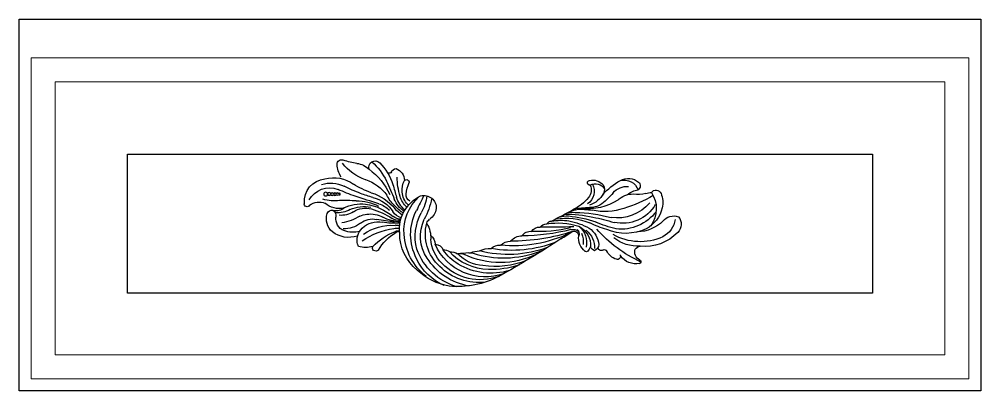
# Model space of a CAD drawing. Header units: millimetres. Extents: x -159343 to -156938, y -78749 to -77939.
# Drawn here: x -159021.3 to -158768.7, y -78418.5 to -78321 of the extents above; entities that cross this region are included whole.
import ezdxf

# ---------------------------------------------------------------- set-up
doc = ezdxf.new("R2010")
doc.units = ezdxf.units.MM
doc.header["$LTSCALE"] = 2
doc.header["$MEASUREMENT"] = 0
doc.layers.get('0').update_dxf_attribs({"linetype": 'CONTINUOUS'})
doc.layers.add('刀型线', color=67, linetype='CONTINUOUS', lineweight=9)
doc.layers.add('标注', color=7, linetype='CONTINUOUS', lineweight=25)
doc.layers.add('图层3', color=3, linetype='CONTINUOUS')

msp = doc.modelspace()

# ---------------------------------------------------------------- linework, layer by layer
at = {"color": 0}
for p, q in [((-159021.26, -78418.48), (-159021.26, -78321.04)), ((-158768.72, -78321.04), (-158768.72, -78418.48)), ((-158992.79, -78392.88), (-158992.79, -78356.42)), ((-158797.2, -78356.42), (-158797.2, -78392.88)), ((-158797.2, -78392.88), (-158992.79, -78392.88)), ((-158768.72, -78418.48), (-159021.26, -78418.48))]:
    msp.add_line(p, q, dxfattribs=at)
at = {"color": 0, "extrusion": (0, 0, -1)}
for centre, major_axis, start_param, end_param in [((-158936.55, -78359.1), (-1.24, 0), -0.01123, 1.965333), ((-158931.96, -78359.05), (5.83, 0), 2.524318, 3.130363), ((-158926.1, -78351.19), (12.87, 0), 1.904541, 2.492482), ((-158931.37, -78346.91), (12.23, 0), 1.672025, 1.965333), ((-158933.13, -78363.85), (5.14, 0), -1.469568, -0.753949), ((-158927.79, -78359.85), (-1.69, 0), -0.340561, 2.359053), ((-158939.69, -78374.1), (-17.36, 0), 2.206447, 2.709365), ((-158938.4, -78369.61), (14.97, 0), -0.864357, -0.430605), ((-158936.47, -78368.32), (13.93, 0), -0.782539, -0.291492), ((-158922.15, -78361.72), (-1.54, 0), 0.375138, 1.498467), ((-158923.51, -78363.31), (-3.4, 0), 1.949437, 3.141813), ((-158940.35, -78368.8), (-6.02, 0), -0.084086, 1.468341), ((-158938.6, -78370.94), (-8.51, 0), 1.289008, 2.21817), ((-158924.11, -78360.85), (0.619, 0), 0.30423, 2.251017), ((-158903.84, -78362.49), (18.13, 0), 2.855848, 3.143782), ((-158861.3, -78366.94), (-4.23, 0), 1.056937, 2.268506), ((-158862.37, -78366.96), (-3.83, 0), 1.30538, 2.83011), ((-158939.75, -78371.21), (-6.05, 0), 0.488352, 1.95019), ((-158939.54, -78372.02), (8.15, 0), 4.424156, 5.168788), ((-158909.16, -78311.32), (60.8, 0), 1.948832, 2.027195), ((-158922.89, -78348.94), (-18.88, 0), -1.252798, -0.976351), ((-158934.2, -78374.11), (11.87, 0), -1.237051, -0.639775), ((-159007.1, -78400.56), (90.56, 0), -0.430605, -0.372519), ((-159041.43, -78399.2), (-123.51, 0), 2.850101, 2.878647), ((-158914.18, -78365.92), (6.5, 0), 3.065471, 3.562498), ((-158919.59, -78363.84), (0.748, 0), 3.942114, 6.34568), ((-158909.39, -78367.9), (10.3, 0), 3.239916, 3.550222), ((-158871.41, -78363.94), (0.621, 0), 1.362247, 4.626144), ((-158874.13, -78366.2), (3.91, 0), -0.516793, 1.00861), ((-158874.4, -78365.79), (3.37, 0), -0.38859, 0.662835), ((-158870.61, -78366.6), (-3.44, 0), 1.319729, 2.465865), ((-158869.94, -78366.85), (2.72, 0), 4.195645, 5.771518), ((-158854.79, -78378.24), (-17.46, 0), 0.710576, 1.056937), ((-158869.93, -78365.72), (2.36, 0), -0.557671, 0.487341), ((-158861.77, -78369.27), (4.45, 0), 3.808962, 4.832959), ((-158859.5, -78364.73), (-1.35, 0), 2.323186, 4.095805), ((-158903.58, -78289.5), (-84.78, 0), -1.216083, -1.159118), ((-158740.34, -77789.74), (619.77, 0), 1.876431, 1.886941), ((-158921.43, -78341.63), (-27.55, 0), -1.316386, -1.192761), ((-158932.81, -78378.83), (-13.16, 0), 1.88077, 2.459784), ((-158930.61, -78376.27), (8.95, 0), -1.316386, -0.574014), ((-158918.16, -78364.61), (7.02, 0), 2.27533, 2.762261), ((-158914.72, -78365.44), (7.79, 0), 2.30968, 2.839231), ((-158911.49, -78376.09), (-9.89, 0), -0.105617, 1.116265), ((-158915.02, -78365.71), (6.48, 0), 2.325941, 2.855848), ((-158915.15, -78365.99), (-5.53, 0), -0.742907, -0.076121), ((-158907.53, -78376.65), (-12.69, 0), -0.068635, 0.819984), ((-158917.5, -78367.01), (-2.15, 0), -0.983154, 0.04626), ((-159104.81, -78279.92), (-209.67, 0), 3.580299, 3.601775), ((-158915, -78370.47), (3.27, 0), 4.452962, 6.359845), ((-158927.8, -78365.34), (13.78, 0), 0.151183, 0.49886), ((-158880.4, -78361.2), (-10.97, 0), 3.804241, 4.279966), ((-158873.77, -78363.52), (-6.81, 0), 3.655476, 4.36687), ((-158878.65, -78356.22), (17.04, 0), 0.667369, 0.951343), ((-158860.16, -78372.18), (5.42, 0), 3.90288, 4.745497), ((-158872.17, -78339.18), (33.53, 0), 1.024922, 1.277497), ((-158858.05, -78370.99), (-5.33, 0), 0.857478, 1.443026), ((-158858.67, -78358.6), (8.54, 0), 1.333616, 1.725003), ((-158855.35, -78369.86), (3.45, 0), 4.320344, 4.749225), ((-158862.03, -78370.75), (-8.08, 0), 2.572548, 3.735926), ((-158854.02, -78367.27), (-1.44, 0), 0.588817, 2.729468), ((-158859.12, -78369.14), (-6.89, 0), 2.771123, 3.346918), ((-158945.66, -78369.53), (-0.723, 0), 3.551408, 6.622625), ((-158942.53, -78372.92), (-4.02, 0), 0.909139, 1.971809), ((-158938.49, -78358.76), (-10.1, 0), 4.580824, 5.013902), ((-158937.29, -78365.36), (-5.44, 0), 4.450927, 5.453478), ((-158938.05, -78368.06), (-3.3, 0), 3.998084, 4.932478), ((-158908.4, -76394.35), (2013.15, 0), 1.582894, 1.585084), ((-158931.69, -78378.03), (8.74, 0), 4.185479, 4.87313), ((-158930.57, -78379.43), (9.46, 0), 4.296594, 4.891799), ((-158930.32, -78376.06), (5.59, 0), 4.109823, 4.99101), ((-158932.92, -78381.91), (13.53, 0), -1.558699, -1.10661), ((-158932.11, -78382.88), (13.69, 0), -1.437898, -0.850174), ((-158929.45, -78376.55), (7.73, 0), -1.224291, -0.793348), ((-158916.35, -78365.78), (6.87, 0), 2.157411, 2.769073), ((-158914.65, -78363.34), (10.44, 0), 2.155214, 2.452356), ((-158936, -78363.18), (23.61, 0), 0.210089, 0.462282), ((-158866.16, -78452.57), (84, 0), 4.610967, 4.662071), ((-158871.91, -78356.65), (-14.41, 0), 4.138365, 4.824983), ((-158870.57, -78366.67), (-3.7, 0), 4.199798, 4.662071), ((-158864.27, -78362.22), (-11.16, 0), 3.832163, 4.853073), ((-158862.86, -78364.79), (9.97, 0), 0.518608, 1.787137), ((-158860.78, -78368.63), (8.62, 0), 0.225578, 1.064186), ((-158936.05, -78373.41), (-4.54, 0), -0.866128, 0.320084), ((-158939.12, -78372.41), (1.31, 0), 3.461677, 4.906207), ((-158939.96, -78372.66), (1.89, 0), -0.952897, 0.139577), ((-158934.68, -78373.37), (3.43, 0), 1.954763, 3.276209), ((-158937.83, -78364.99), (-6.98, 0), 4.196526, 4.756523), ((-158936.55, -78367.16), (5.42, 0), 0.96823, 1.695095), ((-158938.23, -78363.39), (11.41, 0), 0.9759, 1.420004), ((-158929.66, -78377.12), (5.04, 0), 4.266385, 4.654594), ((-158928.97, -78378.29), (6.3, 0), 4.554899, 5.242404), ((-158934.09, -78389), (19.31, 0), -1.292176, -0.978389), ((-158920.27, -78362.06), (12.41, 0), 1.645057, 2.030708), ((-158919.5, -78369.19), (4.3, 0), 1.909158, 2.561772), ((-158920.89, -78369.94), (-3.63, 0), -1.534062, -0.927128), ((-158915.19, -78364.56), (-9.69, 0), -0.972458, -0.701494), ((-158904.21, -78377.48), (14.25, 0), 2.669301, 3.604183), ((-158903.46, -78378.06), (-13.8, 0), -0.247617, 0.480837), ((-158915.65, -78370.28), (3.94, 0), 0.113484, 0.981405), ((-158651.64, -78779.73), (473.23, 0), 4.205363, 4.218929), ((-158877.87, -78390.02), (17.13, 0), 4.56786, 5.099653), ((-158877.43, -78379.46), (6.97, 0), 4.411361, 4.776872), ((-158877.42, -78400.35), (-28.75, 0), 1.5496, 1.811309), ((-158876.12, -78378.07), (6.53, 0), 4.524242, 4.843933), ((-158879.78, -78401.36), (-29.42, 0), 1.666377, 1.915691), ((-158873.7, -78379.39), (8.69, 0), 4.39761, 4.585611), ((-158874.13, -78374.13), (-3.63, 0), 1.093731, 1.519376), ((-158875.22, -78404.27), (33.18, 0), 4.7112, 4.999223), ((-158873.64, -78385.1), (-14.5, 0), 1.490845, 1.768358), ((-158867.6, -78355.5), (-16.28, 0), 4.392235, 4.90995), ((-158881.74, -78427.62), (-56.84, 0), 1.768623, 1.869767), ((-158863.31, -78364.72), (11.61, 0), 0.638761, 1.6758), ((-158849.43, -78376), (3.44, 0), 3.785286, 5.09608), ((-158850.46, -78374.81), (-3.05, 0), 2.434721, 3.9337), ((-158936.06, -78369.02), (7.16, 0), 0.900678, 1.59252), ((-158928.41, -78378.48), (-5.15, 0), 0.900678, 1.773043), ((-158927.11, -78379.8), (5.74, 0), 3.928952, 4.928752), ((-158923.28, -78388.2), (-13.38, 0), 0.969143, 1.625295), ((-158918.4, -78330.61), (44.68, 0), 1.66658, 1.773043), ((-158922.25, -78349.2), (25.85, 0), 1.532462, 1.71176), ((-158921.49, -78370.64), (3.25, 0), 1.453486, 2.163203), ((-158913.15, -78284.92), (92.42, 0), 1.659616, 1.672713), ((-158905.26, -78377.95), (-10.62, 0), -0.585255, 0.440567), ((-158902.84, -78377.38), (-11.76, 0), -0.827366, 0.251859), ((-158912.15, -78375.25), (-2.22, 0), 0.345358, 0.936408), ((-158920.71, -78378.35), (-7.53, 0), 2.614064, 3.196897), ((-158884.66, -78377.94), (-2.42, 0), 0.560392, 1.6526), ((-158882.74, -78376.75), (-2.1, 0), 0.607234, 1.584208), ((-158881.44, -78217.13), (161.57, 0), 1.534703, 1.589454), ((-158881.43, -78375.46), (-1.5, 0), 0.551397, 1.572047), ((-158879.93, -78392.52), (18.4, 0), 4.560573, 5.024641), ((-158879.02, -78386.62), (-13.1, 0), 1.385764, 1.733006), ((-158880.32, -78391.56), (-18.29, 0), 1.758458, 2.069038), ((-158877.8, -78379.55), (-5.55, 0), 2.260514, 3.374669), ((-158876.97, -78380.34), (5.76, 0), -1.0834, 0.073066), ((-158856.5, -78344.28), (-34.2, 0), -1.26012, -1.119868), ((-158855.79, -78343.4), (-34.42, 0), -1.314354, -1.150417), ((-158859.24, -78367.01), (-10.01, 0), 3.93006, 4.674884), ((-158855.25, -78372.6), (-6.36, 0), 3.299807, 4.218077), ((-158934.7, -78371.46), (-6.93, 0), 4.386573, 5.379641), ((-158933.65, -78370.87), (-6.18, 0), 4.41661, 5.096355), ((-158927.96, -78378.98), (4.55, 0), 2.898082, 3.928952), ((-158920.47, -78393.66), (-18.24, 0), 0.941336, 1.43938), ((-158915.65, -78392.84), (-17.84, 0), 0.773139, 1.177902), ((-158915.38, -78388.14), (-13.35, 0), 0.525528, 1.029283), ((-158921.85, -78381.38), (-5.65, 0), 1.390095, 1.652454), ((-158921.64, -78378.58), (2.12, 0), 4.303425, 4.837032), ((-158921.48, -78377.93), (-1.29, 0), 0.921302, 1.653706), ((-158908.72, -78377.26), (12.61, 0), 2.256669, 3.153049), ((-158904.52, -78376.52), (15.7, 0), 2.251602, 3.077584), ((-158916.22, -78380.62), (4.26, 0), -0.786124, -0.134084), ((-158891.44, -78347.01), (-34.1, 0), 4.26332, 4.812401), ((-158891.96, -78329.34), (50.89, 0), 1.249734, 1.577094), ((-158889.28, -78381.3), (3.51, 0), 3.781396, 4.726939), ((-158889.24, -78328.99), (49.83, 0), 1.309567, 1.570557), ((-158887, -78379.24), (-2.63, 0), 0.56072, 1.683039), ((-158884.57, -78345.02), (32.35, 0), 1.31667, 1.636939), ((-158818.21, -78467.99), (109.52, 0), 4.123541, 4.157783), ((-158875.86, -78378.72), (-2.61, 0), 1.373604, 2.178286), ((-158875.55, -78377.86), (1.25, 0), 4.438922, 6.259798), ((-158875.85, -78377.31), (-1.64, 0), 2.356056, 3.471291), ((-158870.05, -78378.52), (4.3, 0), 2.20145, 3.304671), ((-158879.41, -78379.43), (6.27, 0), -0.372882, 0.11569), ((-158876.04, -78380.86), (5.86, 0), -0.888204, 0.055186), ((-158875.27, -78380.75), (6.25, 0), -0.938476, -0.102543), ((-158843.5, -78354.18), (-34.34, 0), -1.135802, -0.707282), ((-158861.99, -78364.74), (-12.7, 0), 4.273933, 5.114008), ((-158858.18, -78365.67), (-13.99, 0), 4.272576, 5.244809), ((-158856.94, -78369.14), (11.73, 0), 0.745069, 1.678649), ((-158930.72, -78379.73), (-1.68, 0), -0.575135, -0.198493), ((-158930.28, -78374.95), (-6.07, 0), 4.401931, 5.022847), ((-158927.4, -78380.95), (1.08, 0), 2.383958, 3.462037), ((-158903.03, -78377.97), (10.18, 0), 2.356028, 3.062995), ((-158898.86, -78374.63), (14.26, 0), 1.218492, 2.742563), ((-158912.02, -78382.24), (2.22, 0), -1.560747, -0.306742), ((-158891.74, -78351.61), (-30.64, 0), 4.329842, 4.894295), ((-158895.12, -78383.27), (-3.05, 0), 0.780262, 1.659258), ((-159026.43, -78161.65), (-265.87, 0), 4.124761, 4.196576), ((-158892.39, -78382.37), (-3.18, 0), 0.725528, 1.606734), ((-158971.83, -78206.87), (192.92, 0), 1.144138, 1.145775), ((-158870.91, -78380.1), (1.85, 0), 0.013916, 1.145573), ((-158858.6, -78370.34), (-10.46, 0), 4.674534, 5.380446), ((-158857.8, -78382.72), (-2.22, 0), 0.712312, 1.389678), ((-158927.62, -78380.86), (-1.01, 0), 3.951195, 5.302433), ((-158901.45, -78375.91), (16.37, 0), 1.86737, 2.793964), ((-158909.64, -78383.61), (-2.15, 0), 1.439167, 2.25788), ((-158899.21, -78374.45), (-12.93, 0), -1.019226, -0.596839), ((-158908.17, -78385.7), (-3.79, 0), 1.541461, 2.14416), ((-158897.61, -78372.75), (-14.23, 0), -1.542957, -0.722905), ((-158909.64, -78337.93), (45.66, 0), 1.429402, 1.493327), ((-158905.42, -78385.13), (2.69, 0), 4.453057, 5.138784), ((-158898.7, -78375.6), (-10.27, 0), -1.495616, -0.765156), ((-158894.94, -78363.99), (21.28, 0), 1.10837, 2.02656), ((-158903.11, -78386.53), (-4.35, 0), 1.548862, 2.070834), ((-158900.1, -78388.5), (6.86, 0), 4.323472, 4.666013), ((-158894.02, -78358.13), (26.1, 0), 1.162455, 1.842732), ((-158892.9, -78354.02), (-29.29, 0), 4.346941, 4.971992), ((-158897.53, -78387.92), (-6.89, 0), 1.138336, 1.606544), ((-158872.32, -78381.57), (-0.45, 0), 3.789461, 5.343043), ((-158880.73, -78375.32), (11, 0), 0.52735, 0.647868), ((-158868.99, -78379.48), (-2.59, 0), -1.109156, -0.525538), ((-158868.35, -78380.77), (0.969, 0), 0.916679, 2.909334), ((-158867.5, -78382.07), (0.611, 0), 4.288403, 5.678698), ((-158863.19, -78380.09), (4.16, 0), 1.869212, 2.728699), ((-158864.14, -78383.27), (-0.787, 0), 2.528673, 5.074766), ((-158857.21, -78382.08), (-2.41, 0), -1.122171, 0.335383), ((-158903.62, -78377.82), (14.62, 0), 1.993193, 2.708426), ((-158900.31, -78375.36), (-16.21, 0), -1.397742, -0.552526), ((-158900.17, -78375.96), (13.67, 0), 1.205972, 2.398038), ((-158897.36, -78371.57), (-16.4, 0), 4.405908, 5.266094), ((-158896.24, -78364.16), (-22.14, 0), 4.336132, 4.859061), ((-158897.56, -78362.74), (24.44, 0), 1.258843, 1.589043), ((-158859.21, -78380.31), (5, 0), 1.405718, 2.516751), ((-158858.47, -78384.66), (0.507, 0), -1.122171, 1.405718), ((-158905.81, -78376.08), (-15.45, 0), -1.407398, -0.788049), ((-158900.65, -78376.27), (14.11, 0), 1.438988, 2.374206), ((-158906.05, -78368.93), (-22.66, 0), 4.217743, 4.81309)]:
    msp.add_ellipse(centre, major_axis=major_axis, ratio=0.980769, start_param=start_param, end_param=end_param, dxfattribs=at)
for centre, major_axis in [((-158940.78, -78366.9), (-0.504, 0)), ((-158939.86, -78366.9), (0.417, 0)), ((-158939.07, -78366.9), (0.377, 0)), ((-158938.34, -78366.9), (-0.351, 0)), ((-158937.69, -78366.9), (0.3, 0)), ((-158937.17, -78366.9), (0.223, 0))]:
    msp.add_ellipse(centre, major_axis=major_axis, ratio=0.980769, dxfattribs=at)
at = {"layer": '刀型线', "color": 0}
for p, q in [((-159018.11, -78415.33), (-159018.11, -78331.17)), ((-159018.11, -78331.17), (-158771.87, -78331.17)), ((-158771.87, -78331.17), (-158771.87, -78415.33)), ((-159011.81, -78409.03), (-159011.81, -78337.47)), ((-159011.81, -78337.47), (-158778.17, -78337.47)), ((-158778.17, -78337.47), (-158778.17, -78409.03)), ((-158778.17, -78409.03), (-159011.81, -78409.03)), ((-158771.87, -78415.33), (-159018.11, -78415.33))]:
    msp.add_line(p, q, dxfattribs=at)
at = {"layer": '图层3', "color": 0}
msp.add_line((-158992.79, -78356.42), (-158797.2, -78356.42), dxfattribs=at)
at = {"layer": '标注', "color": 0}
msp.add_line((-159021.26, -78321.04), (-158768.72, -78321.04), dxfattribs=at)

doc.saveas('drawing.dxf')
